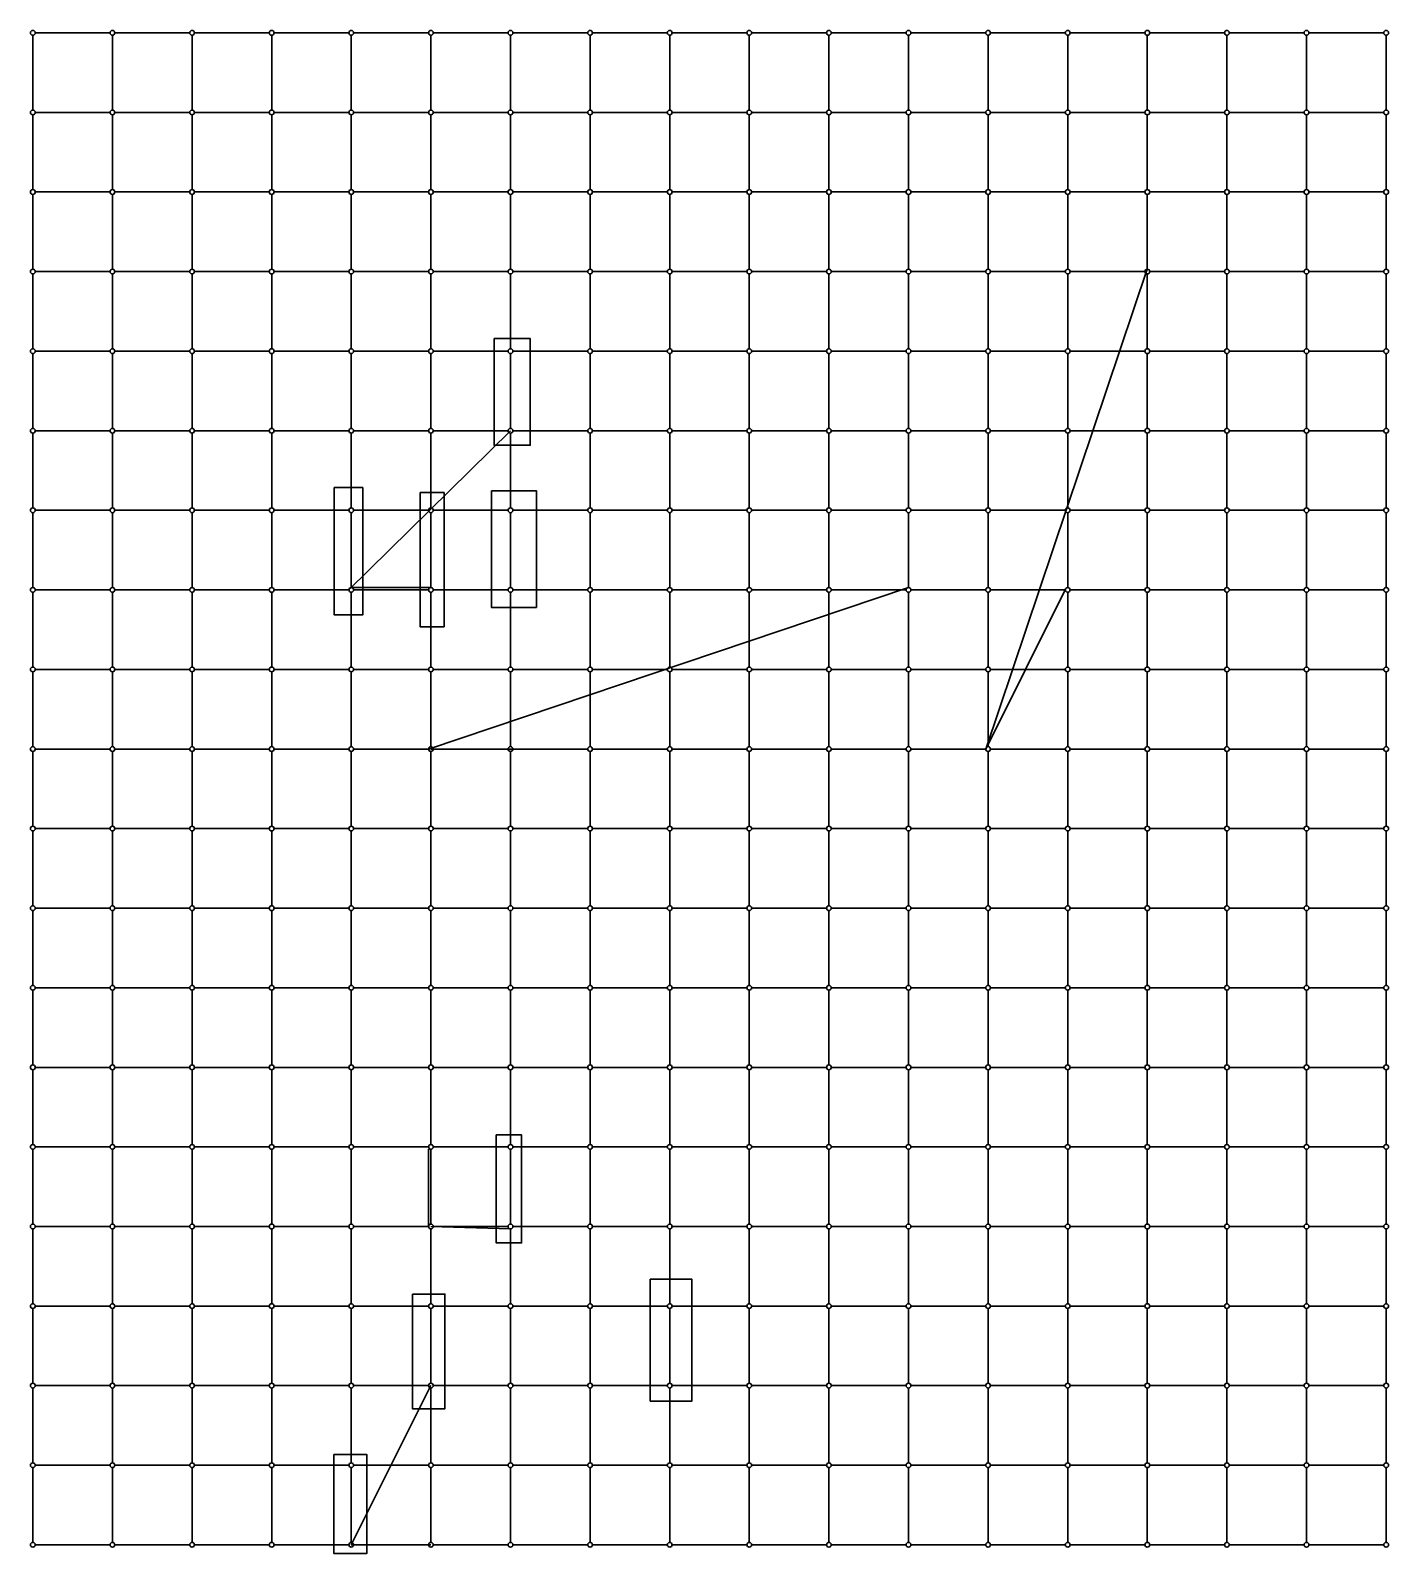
# Model space of a CAD drawing. Header units: millimetres. Extents: x 939 to 21029, y -693 to 9787.
# Drawn here: x 8353 to 9206, y 109 to 1066 of the extents above; entities that cross this region are included whole.
import ezdxf

# ---------------------------------------------------------------- set-up
doc = ezdxf.new("R2010")
doc.units = ezdxf.units.MM
for name, color, linetype, lineweight in [('橘黄色', 30, 'Continuous', 30), ('浅蓝色', 141, 'Continuous', 30), ('灰色', 9, 'Continuous', 30), ('红色', 1, 'Continuous', 30), ('蓝色', 160, 'Continuous', 30), ('黑白', 7, 'Continuous', 30)]:
    doc.layers.add(name, color=color, linetype=linetype, lineweight=lineweight)

msp = doc.modelspace()

# ---------------------------------------------------------------- linework, layer by layer
at = {"layer": '橘黄色'}
for p, q in [((8354.14, 1013.4), (8354.14, 966.4)), ((8404.14, 1013.4), (8404.14, 966.4)), ((8454.14, 1013.4), (8454.14, 966.4)), ((8504.14, 1013.4), (8504.14, 966.4)), ((8554.14, 1013.4), (8554.14, 966.4)), ((8604.14, 1013.4), (8604.14, 966.4)), ((8654.14, 1013.4), (8654.14, 966.4)), ((8704.14, 1013.4), (8704.14, 966.4)), ((8754.14, 1013.4), (8754.14, 966.4)), ((8804.14, 1013.4), (8804.14, 966.4)), ((8854.14, 1013.4), (8854.14, 966.4)), ((8904.14, 1013.4), (8904.14, 966.4)), ((8954.14, 1013.4), (8954.14, 966.4)), ((9004.14, 1013.4), (9004.14, 966.4)), ((9054.14, 1013.4), (9054.14, 966.4)), ((9104.14, 1013.4), (9104.14, 966.4)), ((9154.14, 1013.4), (9154.14, 966.4)), ((9204.14, 1013.4), (9204.14, 966.4)), ((8354.14, 913.4), (8354.14, 866.4)), ((8404.14, 913.4), (8404.14, 866.4)), ((8454.14, 913.4), (8454.14, 866.4)), ((8504.14, 913.4), (8504.14, 866.4)), ((8554.14, 913.4), (8554.14, 866.4)), ((8604.14, 913.4), (8604.14, 866.4)), ((8654.14, 913.4), (8654.14, 866.4)), ((8704.14, 913.4), (8704.14, 866.4)), ((8754.14, 913.4), (8754.14, 866.4)), ((8804.14, 913.4), (8804.14, 866.4)), ((8854.14, 913.4), (8854.14, 866.4)), ((8904.14, 913.4), (8904.14, 866.4)), ((8954.14, 913.4), (8954.14, 866.4)), ((9004.14, 913.4), (9004.14, 866.4)), ((9054.14, 913.4), (9054.14, 866.4)), ((9104.14, 913.4), (9104.14, 866.4)), ((9154.14, 913.4), (9154.14, 866.4)), ((9204.14, 913.4), (9204.14, 866.4)), ((8354.14, 813.4), (8354.14, 766.4)), ((8404.14, 813.4), (8404.14, 766.4)), ((8454.14, 813.4), (8454.14, 766.4)), ((8504.14, 813.4), (8504.14, 766.4)), ((8554.14, 813.4), (8554.14, 766.4)), ((8604.14, 813.4), (8604.14, 766.4)), ((8654.14, 813.4), (8654.14, 766.4)), ((8704.14, 813.4), (8704.14, 766.4)), ((8754.14, 813.4), (8754.14, 766.4)), ((8804.14, 813.4), (8804.14, 766.4)), ((8854.14, 813.4), (8854.14, 766.4)), ((8904.14, 813.4), (8904.14, 766.4)), ((8954.14, 813.4), (8954.14, 766.4)), ((9004.14, 813.4), (9004.14, 766.4)), ((9054.14, 813.4), (9054.14, 766.4)), ((9104.14, 813.4), (9104.14, 766.4)), ((9154.14, 813.4), (9154.14, 766.4)), ((9204.14, 813.4), (9204.14, 766.4)), ((8354.14, 713.4), (8354.14, 666.4)), ((8404.14, 713.4), (8404.14, 666.4)), ((8454.14, 713.4), (8454.14, 666.4)), ((8504.14, 713.4), (8504.14, 666.4)), ((8554.14, 713.4), (8554.14, 666.4)), ((8604.14, 713.4), (8604.14, 666.4)), ((8654.14, 713.4), (8654.14, 666.4)), ((8704.14, 713.4), (8704.14, 666.4)), ((8754.14, 713.4), (8754.14, 666.4)), ((8804.14, 713.4), (8804.14, 666.4)), ((8854.14, 713.4), (8854.14, 666.4)), ((8904.14, 713.4), (8904.14, 666.4)), ((8954.14, 713.4), (8954.14, 666.4)), ((9004.14, 713.4), (9004.14, 666.4)), ((9054.14, 713.4), (9054.14, 666.4)), ((9104.14, 713.4), (9104.14, 666.4)), ((9154.14, 713.4), (9154.14, 666.4)), ((9204.14, 713.4), (9204.14, 666.4)), ((8354.14, 613.4), (8354.14, 566.4)), ((8404.14, 613.4), (8404.14, 566.4)), ((8454.14, 613.4), (8454.14, 566.4)), ((8504.14, 613.4), (8504.14, 566.4)), ((8554.14, 613.4), (8554.14, 566.4)), ((8604.14, 613.4), (8604.14, 566.4)), ((8654.14, 613.4), (8654.14, 566.4)), ((8704.14, 613.4), (8704.14, 566.4)), ((8754.14, 613.4), (8754.14, 566.4)), ((8804.14, 613.4), (8804.14, 566.4)), ((8854.14, 613.4), (8854.14, 566.4)), ((8904.14, 613.4), (8904.14, 566.4)), ((8954.14, 613.4), (8954.14, 566.4)), ((9004.14, 613.4), (9004.14, 566.4)), ((9054.14, 613.4), (9054.14, 566.4)), ((9104.14, 613.4), (9104.14, 566.4)), ((9154.14, 613.4), (9154.14, 566.4)), ((9204.14, 613.4), (9204.14, 566.4)), ((8354.14, 513.4), (8354.14, 466.4)), ((8404.14, 513.4), (8404.14, 466.4)), ((8454.14, 513.4), (8454.14, 466.4)), ((8504.14, 513.4), (8504.14, 466.4)), ((8554.14, 513.4), (8554.14, 466.4)), ((8604.14, 513.4), (8604.14, 466.4)), ((8654.14, 513.4), (8654.14, 466.4)), ((8704.14, 513.4), (8704.14, 466.4)), ((8754.14, 513.4), (8754.14, 466.4)), ((8804.14, 513.4), (8804.14, 466.4)), ((8854.14, 513.4), (8854.14, 466.4)), ((8904.14, 513.4), (8904.14, 466.4)), ((8954.14, 513.4), (8954.14, 466.4)), ((9004.14, 513.4), (9004.14, 466.4)), ((9054.14, 513.4), (9054.14, 466.4)), ((9104.14, 513.4), (9104.14, 466.4)), ((9154.14, 513.4), (9154.14, 466.4)), ((9204.14, 513.4), (9204.14, 466.4)), ((8354.14, 413.4), (8354.14, 366.4)), ((8404.14, 413.4), (8404.14, 366.4)), ((8454.14, 413.4), (8454.14, 366.4)), ((8504.14, 413.4), (8504.14, 366.4)), ((8554.14, 413.4), (8554.14, 366.4)), ((8604.14, 413.4), (8604.14, 366.4)), ((8654.14, 413.4), (8654.14, 366.4)), ((8704.14, 413.4), (8704.14, 366.4)), ((8754.14, 413.4), (8754.14, 366.4)), ((8804.14, 413.4), (8804.14, 366.4)), ((8854.14, 413.4), (8854.14, 366.4)), ((8904.14, 413.4), (8904.14, 366.4)), ((8954.14, 413.4), (8954.14, 366.4)), ((9004.14, 413.4), (9004.14, 366.4)), ((9054.14, 413.4), (9054.14, 366.4)), ((9104.14, 413.4), (9104.14, 366.4)), ((9154.14, 413.4), (9154.14, 366.4)), ((9204.14, 413.4), (9204.14, 366.4)), ((8354.14, 313.4), (8354.14, 266.4)), ((8404.14, 313.4), (8404.14, 266.4)), ((8454.14, 313.4), (8454.14, 266.4)), ((8504.14, 313.4), (8504.14, 266.4)), ((8554.14, 313.4), (8554.14, 266.4)), ((8604.14, 313.4), (8604.14, 266.4)), ((8654.14, 313.4), (8654.14, 266.4)), ((8704.14, 313.4), (8704.14, 266.4)), ((8754.14, 313.4), (8754.14, 266.4)), ((8804.14, 313.4), (8804.14, 266.4)), ((8854.14, 313.4), (8854.14, 266.4)), ((8904.14, 313.4), (8904.14, 266.4)), ((8954.14, 313.4), (8954.14, 266.4)), ((9004.14, 313.4), (9004.14, 266.4)), ((9054.14, 313.4), (9054.14, 266.4)), ((9104.14, 313.4), (9104.14, 266.4)), ((9154.14, 313.4), (9154.14, 266.4)), ((9204.14, 313.4), (9204.14, 266.4)), ((8354.14, 213.4), (8354.14, 166.4)), ((8404.14, 213.4), (8404.14, 166.4)), ((8454.14, 213.4), (8454.14, 166.4)), ((8504.14, 213.4), (8504.14, 166.4)), ((8554.14, 213.4), (8554.14, 166.4)), ((8604.14, 213.4), (8604.14, 166.4)), ((8654.14, 213.4), (8654.14, 166.4)), ((8704.14, 213.4), (8704.14, 166.4)), ((8754.14, 213.4), (8754.14, 166.4)), ((8804.14, 213.4), (8804.14, 166.4)), ((8854.14, 213.4), (8854.14, 166.4)), ((8904.14, 213.4), (8904.14, 166.4)), ((8954.14, 213.4), (8954.14, 166.4)), ((9004.14, 213.4), (9004.14, 166.4)), ((9054.14, 213.4), (9054.14, 166.4)), ((9104.14, 213.4), (9104.14, 166.4)), ((9154.14, 213.4), (9154.14, 166.4)), ((9204.14, 213.4), (9204.14, 166.4))]:
    msp.add_line(p, q, dxfattribs=at)
at = {"layer": '浅蓝色'}
for p, q in [((8354.14, 1016.4), (8354.14, 1063.4)), ((8404.14, 1016.4), (8404.14, 1063.4)), ((8454.14, 1016.4), (8454.14, 1063.4)), ((8504.14, 1016.4), (8504.14, 1063.4)), ((8554.14, 1016.4), (8554.14, 1063.4)), ((8604.14, 1016.4), (8604.14, 1063.4)), ((8654.14, 1016.4), (8654.14, 1063.4)), ((8704.14, 1016.4), (8704.14, 1063.4)), ((8754.14, 1016.4), (8754.14, 1063.4)), ((8804.14, 1016.4), (8804.14, 1063.4)), ((8854.14, 1016.4), (8854.14, 1063.4)), ((8904.14, 1016.4), (8904.14, 1063.4)), ((8954.14, 1016.4), (8954.14, 1063.4)), ((9004.14, 1016.4), (9004.14, 1063.4)), ((9054.14, 1016.4), (9054.14, 1063.4)), ((9104.14, 1016.4), (9104.14, 1063.4)), ((9154.14, 1016.4), (9154.14, 1063.4)), ((9204.14, 1016.4), (9204.14, 1063.4)), ((8354.14, 916.4), (8354.14, 963.4)), ((8404.14, 916.4), (8404.14, 963.4)), ((8454.14, 916.4), (8454.14, 963.4)), ((8504.14, 916.4), (8504.14, 963.4)), ((8554.14, 916.4), (8554.14, 963.4)), ((8604.14, 916.4), (8604.14, 963.4)), ((8654.14, 916.4), (8654.14, 963.4)), ((8704.14, 916.4), (8704.14, 963.4)), ((8754.14, 916.4), (8754.14, 963.4)), ((8804.14, 916.4), (8804.14, 963.4)), ((8854.14, 916.4), (8854.14, 963.4)), ((8904.14, 916.4), (8904.14, 963.4)), ((8954.14, 916.4), (8954.14, 963.4)), ((9004.14, 916.4), (9004.14, 963.4)), ((9054.14, 916.4), (9054.14, 963.4)), ((9104.14, 916.4), (9104.14, 963.4)), ((9154.14, 916.4), (9154.14, 963.4)), ((9204.14, 916.4), (9204.14, 963.4)), ((8354.14, 816.4), (8354.14, 863.4)), ((8404.14, 816.4), (8404.14, 863.4)), ((8454.14, 816.4), (8454.14, 863.4)), ((8504.14, 816.4), (8504.14, 863.4)), ((8554.14, 816.4), (8554.14, 863.4)), ((8604.14, 816.4), (8604.14, 863.4)), ((8654.14, 816.4), (8654.14, 863.4)), ((8704.14, 816.4), (8704.14, 863.4)), ((8754.14, 816.4), (8754.14, 863.4)), ((8804.14, 816.4), (8804.14, 863.4)), ((8854.14, 816.4), (8854.14, 863.4)), ((8904.14, 816.4), (8904.14, 863.4)), ((8954.14, 816.4), (8954.14, 863.4)), ((9004.14, 816.4), (9004.14, 863.4)), ((9054.14, 816.4), (9054.14, 863.4)), ((9104.14, 816.4), (9104.14, 863.4)), ((9154.14, 816.4), (9154.14, 863.4)), ((9204.14, 816.4), (9204.14, 863.4)), ((8354.14, 716.4), (8354.14, 763.4)), ((8404.14, 716.4), (8404.14, 763.4)), ((8454.14, 716.4), (8454.14, 763.4)), ((8504.14, 716.4), (8504.14, 763.4)), ((8554.14, 716.4), (8554.14, 763.4)), ((8604.14, 716.4), (8604.14, 763.4)), ((8654.14, 716.4), (8654.14, 763.4)), ((8704.14, 716.4), (8704.14, 763.4)), ((8754.14, 716.4), (8754.14, 763.4)), ((8804.14, 716.4), (8804.14, 763.4)), ((8854.14, 716.4), (8854.14, 763.4)), ((8904.14, 716.4), (8904.14, 763.4)), ((8954.14, 716.4), (8954.14, 763.4)), ((9004.14, 716.4), (9004.14, 763.4)), ((9054.14, 716.4), (9054.14, 763.4)), ((9104.14, 716.4), (9104.14, 763.4)), ((9154.14, 716.4), (9154.14, 763.4)), ((9204.14, 716.4), (9204.14, 763.4)), ((8354.14, 616.4), (8354.14, 663.4)), ((8404.14, 616.4), (8404.14, 663.4)), ((8454.14, 616.4), (8454.14, 663.4)), ((8504.14, 616.4), (8504.14, 663.4)), ((8554.14, 616.4), (8554.14, 663.4)), ((8604.14, 616.4), (8604.14, 663.4)), ((8654.14, 616.4), (8654.14, 663.4)), ((8704.14, 616.4), (8704.14, 663.4)), ((8754.14, 616.4), (8754.14, 663.4)), ((8804.14, 616.4), (8804.14, 663.4)), ((8854.14, 616.4), (8854.14, 663.4)), ((8904.14, 616.4), (8904.14, 663.4)), ((8954.14, 616.4), (8954.14, 663.4)), ((9004.14, 616.4), (9004.14, 663.4)), ((9054.14, 616.4), (9054.14, 663.4)), ((9104.14, 616.4), (9104.14, 663.4)), ((9154.14, 616.4), (9154.14, 663.4)), ((9204.14, 616.4), (9204.14, 663.4)), ((8354.14, 516.4), (8354.14, 563.4)), ((8404.14, 516.4), (8404.14, 563.4)), ((8454.14, 516.4), (8454.14, 563.4)), ((8504.14, 516.4), (8504.14, 563.4)), ((8554.14, 516.4), (8554.14, 563.4)), ((8604.14, 516.4), (8604.14, 563.4)), ((8654.14, 516.4), (8654.14, 563.4)), ((8704.14, 516.4), (8704.14, 563.4)), ((8754.14, 516.4), (8754.14, 563.4)), ((8804.14, 516.4), (8804.14, 563.4)), ((8854.14, 516.4), (8854.14, 563.4)), ((8904.14, 516.4), (8904.14, 563.4)), ((8954.14, 516.4), (8954.14, 563.4)), ((9004.14, 516.4), (9004.14, 563.4)), ((9054.14, 516.4), (9054.14, 563.4)), ((9104.14, 516.4), (9104.14, 563.4)), ((9154.14, 516.4), (9154.14, 563.4)), ((9204.14, 516.4), (9204.14, 563.4)), ((8354.14, 416.4), (8354.14, 463.4)), ((8404.14, 416.4), (8404.14, 463.4)), ((8454.14, 416.4), (8454.14, 463.4)), ((8504.14, 416.4), (8504.14, 463.4)), ((8554.14, 416.4), (8554.14, 463.4)), ((8604.14, 416.4), (8604.14, 463.4)), ((8654.14, 416.4), (8654.14, 463.4)), ((8704.14, 416.4), (8704.14, 463.4)), ((8754.14, 416.4), (8754.14, 463.4)), ((8804.14, 416.4), (8804.14, 463.4)), ((8854.14, 416.4), (8854.14, 463.4)), ((8904.14, 416.4), (8904.14, 463.4)), ((8954.14, 416.4), (8954.14, 463.4)), ((9004.14, 416.4), (9004.14, 463.4)), ((9054.14, 416.4), (9054.14, 463.4)), ((9104.14, 416.4), (9104.14, 463.4)), ((9154.14, 416.4), (9154.14, 463.4)), ((9204.14, 416.4), (9204.14, 463.4)), ((8354.14, 316.4), (8354.14, 363.4)), ((8404.14, 316.4), (8404.14, 363.4)), ((8454.14, 316.4), (8454.14, 363.4)), ((8504.14, 316.4), (8504.14, 363.4)), ((8554.14, 316.4), (8554.14, 363.4)), ((8604.14, 316.4), (8604.14, 363.4)), ((8654.14, 316.4), (8654.14, 363.4)), ((8704.14, 316.4), (8704.14, 363.4)), ((8754.14, 316.4), (8754.14, 363.4)), ((8804.14, 316.4), (8804.14, 363.4)), ((8854.14, 316.4), (8854.14, 363.4)), ((8904.14, 316.4), (8904.14, 363.4)), ((8954.14, 316.4), (8954.14, 363.4)), ((9004.14, 316.4), (9004.14, 363.4)), ((9054.14, 316.4), (9054.14, 363.4)), ((9104.14, 316.4), (9104.14, 363.4)), ((9154.14, 316.4), (9154.14, 363.4)), ((9204.14, 316.4), (9204.14, 363.4)), ((8354.14, 216.4), (8354.14, 263.4)), ((8404.14, 216.4), (8404.14, 263.4)), ((8454.14, 216.4), (8454.14, 263.4)), ((8504.14, 216.4), (8504.14, 263.4)), ((8554.14, 216.4), (8554.14, 263.4)), ((8604.14, 216.4), (8604.14, 263.4)), ((8654.14, 216.4), (8654.14, 263.4)), ((8704.14, 216.4), (8704.14, 263.4)), ((8754.14, 216.4), (8754.14, 263.4)), ((8804.14, 216.4), (8804.14, 263.4)), ((8854.14, 216.4), (8854.14, 263.4)), ((8904.14, 216.4), (8904.14, 263.4)), ((8954.14, 216.4), (8954.14, 263.4)), ((9004.14, 216.4), (9004.14, 263.4)), ((9054.14, 216.4), (9054.14, 263.4)), ((9104.14, 216.4), (9104.14, 263.4)), ((9154.14, 216.4), (9154.14, 263.4)), ((9204.14, 216.4), (9204.14, 263.4)), ((8354.14, 116.4), (8354.14, 163.4)), ((8404.14, 116.4), (8404.14, 163.4)), ((8454.14, 116.4), (8454.14, 163.4)), ((8504.14, 116.4), (8504.14, 163.4)), ((8554.14, 116.4), (8554.14, 163.4)), ((8604.14, 116.4), (8604.14, 163.4)), ((8654.14, 116.4), (8654.14, 163.4)), ((8704.14, 116.4), (8704.14, 163.4)), ((8754.14, 116.4), (8754.14, 163.4)), ((8804.14, 116.4), (8804.14, 163.4)), ((8854.14, 116.4), (8854.14, 163.4)), ((8904.14, 116.4), (8904.14, 163.4)), ((8954.14, 116.4), (8954.14, 163.4)), ((9004.14, 116.4), (9004.14, 163.4)), ((9054.14, 116.4), (9054.14, 163.4)), ((9104.14, 116.4), (9104.14, 163.4)), ((9154.14, 116.4), (9154.14, 163.4)), ((9204.14, 116.4), (9204.14, 163.4))]:
    msp.add_line(p, q, dxfattribs=at)
at = {"layer": '灰色'}
for p, q in [((8355.64, 1064.9), (8402.64, 1064.9)), ((8405.64, 1064.9), (8452.64, 1064.9)), ((8455.64, 1064.9), (8502.64, 1064.9)), ((8505.64, 1064.9), (8552.64, 1064.9)), ((8555.64, 1064.9), (8602.64, 1064.9)), ((8605.64, 1064.9), (8652.64, 1064.9)), ((8655.64, 1064.9), (8702.64, 1064.9)), ((8705.64, 1064.9), (8752.64, 1064.9)), ((8755.64, 1064.9), (8802.64, 1064.9)), ((8805.64, 1064.9), (8852.64, 1064.9)), ((8855.64, 1064.9), (8902.64, 1064.9)), ((8905.64, 1064.9), (8952.64, 1064.9)), ((8955.64, 1064.9), (9002.64, 1064.9)), ((9005.64, 1064.9), (9052.64, 1064.9)), ((9055.64, 1064.9), (9102.64, 1064.9)), ((9105.64, 1064.9), (9152.64, 1064.9)), ((9155.64, 1064.9), (9202.64, 1064.9)), ((8355.64, 1014.9), (8402.64, 1014.9)), ((8405.64, 1014.9), (8452.64, 1014.9)), ((8455.64, 1014.9), (8502.64, 1014.9)), ((8505.64, 1014.9), (8552.64, 1014.9)), ((8555.64, 1014.9), (8602.64, 1014.9)), ((8605.64, 1014.9), (8652.64, 1014.9)), ((8655.64, 1014.9), (8702.64, 1014.9)), ((8705.64, 1014.9), (8752.64, 1014.9)), ((8755.64, 1014.9), (8802.64, 1014.9)), ((8805.64, 1014.9), (8852.64, 1014.9)), ((8855.64, 1014.9), (8902.64, 1014.9)), ((8905.64, 1014.9), (8952.64, 1014.9)), ((8955.64, 1014.9), (9002.64, 1014.9)), ((9005.64, 1014.9), (9052.64, 1014.9)), ((9055.64, 1014.9), (9102.64, 1014.9)), ((9105.64, 1014.9), (9152.64, 1014.9)), ((9155.64, 1014.9), (9202.64, 1014.9)), ((8355.64, 964.9), (8402.64, 964.9)), ((8405.64, 964.9), (8452.64, 964.9)), ((8455.64, 964.9), (8502.64, 964.9)), ((8505.64, 964.9), (8552.64, 964.9)), ((8555.64, 964.9), (8602.64, 964.9)), ((8605.64, 964.9), (8652.64, 964.9)), ((8655.64, 964.9), (8702.64, 964.9)), ((8705.64, 964.9), (8752.64, 964.9)), ((8755.64, 964.9), (8802.64, 964.9)), ((8805.64, 964.9), (8852.64, 964.9)), ((8855.64, 964.9), (8902.64, 964.9)), ((8905.64, 964.9), (8952.64, 964.9)), ((8955.64, 964.9), (9002.64, 964.9)), ((9005.64, 964.9), (9052.64, 964.9)), ((9055.64, 964.9), (9102.64, 964.9)), ((9105.64, 964.9), (9152.64, 964.9)), ((9155.64, 964.9), (9202.64, 964.9)), ((8355.64, 914.9), (8402.64, 914.9)), ((8405.64, 914.9), (8452.64, 914.9)), ((8455.64, 914.9), (8502.64, 914.9)), ((8505.64, 914.9), (8552.64, 914.9)), ((8555.64, 914.9), (8602.64, 914.9)), ((8605.64, 914.9), (8652.64, 914.9)), ((8655.64, 914.9), (8702.64, 914.9)), ((8705.64, 914.9), (8752.64, 914.9)), ((8755.64, 914.9), (8802.64, 914.9)), ((8805.64, 914.9), (8852.64, 914.9)), ((8855.64, 914.9), (8902.64, 914.9)), ((8905.64, 914.9), (8952.64, 914.9)), ((8955.64, 914.9), (9002.64, 914.9)), ((9005.64, 914.9), (9052.64, 914.9)), ((9055.64, 914.9), (9102.64, 914.9)), ((9105.64, 914.9), (9152.64, 914.9)), ((9155.64, 914.9), (9202.64, 914.9)), ((8355.64, 864.9), (8402.64, 864.9)), ((8405.64, 864.9), (8452.64, 864.9)), ((8455.64, 864.9), (8502.64, 864.9)), ((8505.64, 864.9), (8552.64, 864.9)), ((8555.64, 864.9), (8602.64, 864.9)), ((8605.64, 864.9), (8652.64, 864.9)), ((8655.64, 864.9), (8702.64, 864.9)), ((8705.64, 864.9), (8752.64, 864.9)), ((8755.64, 864.9), (8802.64, 864.9)), ((8805.64, 864.9), (8852.64, 864.9)), ((8855.64, 864.9), (8902.64, 864.9)), ((8905.64, 864.9), (8952.64, 864.9)), ((8955.64, 864.9), (9002.64, 864.9)), ((9005.64, 864.9), (9052.64, 864.9)), ((9055.64, 864.9), (9102.64, 864.9)), ((9105.64, 864.9), (9152.64, 864.9)), ((9155.64, 864.9), (9202.64, 864.9)), ((8355.64, 814.9), (8402.64, 814.9)), ((8405.64, 814.9), (8452.64, 814.9)), ((8455.64, 814.9), (8502.64, 814.9)), ((8505.64, 814.9), (8552.64, 814.9)), ((8555.64, 814.9), (8602.64, 814.9)), ((8605.64, 814.9), (8652.64, 814.9)), ((8655.64, 814.9), (8702.64, 814.9)), ((8705.64, 814.9), (8752.64, 814.9)), ((8755.64, 814.9), (8802.64, 814.9)), ((8805.64, 814.9), (8852.64, 814.9)), ((8855.64, 814.9), (8902.64, 814.9)), ((8905.64, 814.9), (8952.64, 814.9)), ((8955.64, 814.9), (9002.64, 814.9)), ((9005.64, 814.9), (9052.64, 814.9)), ((9055.64, 814.9), (9102.64, 814.9)), ((9105.64, 814.9), (9152.64, 814.9)), ((9155.64, 814.9), (9202.64, 814.9)), ((8355.64, 764.9), (8402.64, 764.9)), ((8405.64, 764.9), (8452.64, 764.9)), ((8455.64, 764.9), (8502.64, 764.9)), ((8505.64, 764.9), (8552.64, 764.9)), ((8555.64, 764.9), (8602.64, 764.9)), ((8605.64, 764.9), (8652.64, 764.9)), ((8655.64, 764.9), (8702.64, 764.9)), ((8705.64, 764.9), (8752.64, 764.9)), ((8755.64, 764.9), (8802.64, 764.9)), ((8805.64, 764.9), (8852.64, 764.9)), ((8855.64, 764.9), (8902.64, 764.9)), ((8905.64, 764.9), (8952.64, 764.9)), ((8955.64, 764.9), (9002.64, 764.9)), ((9005.64, 764.9), (9052.64, 764.9)), ((9055.64, 764.9), (9102.64, 764.9)), ((9105.64, 764.9), (9152.64, 764.9)), ((9155.64, 764.9), (9202.64, 764.9)), ((8355.64, 714.9), (8402.64, 714.9)), ((8405.64, 714.9), (8452.64, 714.9)), ((8455.64, 714.9), (8502.64, 714.9)), ((8505.64, 714.9), (8552.64, 714.9)), ((8555.64, 714.9), (8602.64, 714.9)), ((8605.64, 714.9), (8652.64, 714.9)), ((8655.64, 714.9), (8702.64, 714.9)), ((8705.64, 714.9), (8752.64, 714.9)), ((8755.64, 714.9), (8802.64, 714.9)), ((8805.64, 714.9), (8852.64, 714.9)), ((8855.64, 714.9), (8902.64, 714.9)), ((8905.64, 714.9), (8952.64, 714.9)), ((8955.64, 714.9), (9002.64, 714.9)), ((9005.64, 714.9), (9052.64, 714.9)), ((9055.64, 714.9), (9102.64, 714.9)), ((9105.64, 714.9), (9152.64, 714.9)), ((9155.64, 714.9), (9202.64, 714.9)), ((8355.64, 664.9), (8402.64, 664.9)), ((8405.64, 664.9), (8452.64, 664.9)), ((8455.64, 664.9), (8502.64, 664.9)), ((8505.64, 664.9), (8552.64, 664.9)), ((8555.64, 664.9), (8602.64, 664.9)), ((8605.64, 664.9), (8652.64, 664.9)), ((8655.64, 664.9), (8702.64, 664.9)), ((8705.64, 664.9), (8752.64, 664.9)), ((8755.64, 664.9), (8802.64, 664.9)), ((8805.64, 664.9), (8852.64, 664.9)), ((8855.64, 664.9), (8902.64, 664.9)), ((8905.64, 664.9), (8952.64, 664.9)), ((8955.64, 664.9), (9002.64, 664.9)), ((9005.64, 664.9), (9052.64, 664.9)), ((9055.64, 664.9), (9102.64, 664.9)), ((9105.64, 664.9), (9152.64, 664.9)), ((9155.64, 664.9), (9202.64, 664.9)), ((8355.64, 614.9), (8402.64, 614.9)), ((8405.64, 614.9), (8452.64, 614.9)), ((8455.64, 614.9), (8502.64, 614.9)), ((8505.64, 614.9), (8552.64, 614.9)), ((8555.64, 614.9), (8602.64, 614.9)), ((8605.64, 614.9), (8652.64, 614.9)), ((8655.64, 614.9), (8702.64, 614.9)), ((8705.64, 614.9), (8752.64, 614.9)), ((8755.64, 614.9), (8802.64, 614.9)), ((8805.64, 614.9), (8852.64, 614.9)), ((8855.64, 614.9), (8902.64, 614.9)), ((8905.64, 614.9), (8952.64, 614.9)), ((8955.64, 614.9), (9002.64, 614.9)), ((9005.64, 614.9), (9052.64, 614.9)), ((9055.64, 614.9), (9102.64, 614.9)), ((9105.64, 614.9), (9152.64, 614.9)), ((9155.64, 614.9), (9202.64, 614.9)), ((8355.64, 564.9), (8402.64, 564.9)), ((8405.64, 564.9), (8452.64, 564.9)), ((8455.64, 564.9), (8502.64, 564.9)), ((8505.64, 564.9), (8552.64, 564.9)), ((8555.64, 564.9), (8602.64, 564.9)), ((8605.64, 564.9), (8652.64, 564.9)), ((8655.64, 564.9), (8702.64, 564.9)), ((8705.64, 564.9), (8752.64, 564.9)), ((8755.64, 564.9), (8802.64, 564.9)), ((8805.64, 564.9), (8852.64, 564.9)), ((8855.64, 564.9), (8902.64, 564.9)), ((8905.64, 564.9), (8952.64, 564.9)), ((8955.64, 564.9), (9002.64, 564.9)), ((9005.64, 564.9), (9052.64, 564.9)), ((9055.64, 564.9), (9102.64, 564.9)), ((9105.64, 564.9), (9152.64, 564.9)), ((9155.64, 564.9), (9202.64, 564.9)), ((8355.64, 514.9), (8402.64, 514.9)), ((8405.64, 514.9), (8452.64, 514.9)), ((8455.64, 514.9), (8502.64, 514.9)), ((8505.64, 514.9), (8552.64, 514.9)), ((8555.64, 514.9), (8602.64, 514.9)), ((8605.64, 514.9), (8652.64, 514.9)), ((8655.64, 514.9), (8702.64, 514.9)), ((8705.64, 514.9), (8752.64, 514.9)), ((8755.64, 514.9), (8802.64, 514.9)), ((8805.64, 514.9), (8852.64, 514.9)), ((8855.64, 514.9), (8902.64, 514.9)), ((8905.64, 514.9), (8952.64, 514.9)), ((8955.64, 514.9), (9002.64, 514.9)), ((9005.64, 514.9), (9052.64, 514.9)), ((9055.64, 514.9), (9102.64, 514.9)), ((9105.64, 514.9), (9152.64, 514.9)), ((9155.64, 514.9), (9202.64, 514.9)), ((8355.64, 464.9), (8402.64, 464.9)), ((8405.64, 464.9), (8452.64, 464.9)), ((8455.64, 464.9), (8502.64, 464.9)), ((8505.64, 464.9), (8552.64, 464.9)), ((8555.64, 464.9), (8602.64, 464.9)), ((8605.64, 464.9), (8652.64, 464.9)), ((8655.64, 464.9), (8702.64, 464.9)), ((8705.64, 464.9), (8752.64, 464.9)), ((8755.64, 464.9), (8802.64, 464.9)), ((8805.64, 464.9), (8852.64, 464.9)), ((8855.64, 464.9), (8902.64, 464.9)), ((8905.64, 464.9), (8952.64, 464.9)), ((8955.64, 464.9), (9002.64, 464.9)), ((9005.64, 464.9), (9052.64, 464.9)), ((9055.64, 464.9), (9102.64, 464.9)), ((9105.64, 464.9), (9152.64, 464.9)), ((9155.64, 464.9), (9202.64, 464.9)), ((8355.64, 414.9), (8402.64, 414.9)), ((8405.64, 414.9), (8452.64, 414.9)), ((8455.64, 414.9), (8502.64, 414.9)), ((8505.64, 414.9), (8552.64, 414.9)), ((8555.64, 414.9), (8602.64, 414.9)), ((8605.64, 414.9), (8652.64, 414.9)), ((8655.64, 414.9), (8702.64, 414.9)), ((8705.64, 414.9), (8752.64, 414.9)), ((8755.64, 414.9), (8802.64, 414.9)), ((8805.64, 414.9), (8852.64, 414.9)), ((8855.64, 414.9), (8902.64, 414.9)), ((8905.64, 414.9), (8952.64, 414.9)), ((8955.64, 414.9), (9002.64, 414.9)), ((9005.64, 414.9), (9052.64, 414.9)), ((9055.64, 414.9), (9102.64, 414.9)), ((9105.64, 414.9), (9152.64, 414.9)), ((9155.64, 414.9), (9202.64, 414.9)), ((8355.64, 364.9), (8402.64, 364.9)), ((8405.64, 364.9), (8452.64, 364.9)), ((8455.64, 364.9), (8502.64, 364.9)), ((8505.64, 364.9), (8552.64, 364.9)), ((8555.64, 364.9), (8602.64, 364.9)), ((8605.64, 364.9), (8652.64, 364.9)), ((8655.64, 364.9), (8702.64, 364.9)), ((8705.64, 364.9), (8752.64, 364.9)), ((8755.64, 364.9), (8802.64, 364.9)), ((8805.64, 364.9), (8852.64, 364.9)), ((8855.64, 364.9), (8902.64, 364.9)), ((8905.64, 364.9), (8952.64, 364.9)), ((8955.64, 364.9), (9002.64, 364.9)), ((9005.64, 364.9), (9052.64, 364.9)), ((9055.64, 364.9), (9102.64, 364.9)), ((9105.64, 364.9), (9152.64, 364.9)), ((9155.64, 364.9), (9202.64, 364.9)), ((8355.64, 314.9), (8402.64, 314.9)), ((8405.64, 314.9), (8452.64, 314.9)), ((8455.64, 314.9), (8502.64, 314.9)), ((8505.64, 314.9), (8552.64, 314.9)), ((8555.64, 314.9), (8602.64, 314.9)), ((8605.64, 314.9), (8652.64, 314.9)), ((8655.64, 314.9), (8702.64, 314.9)), ((8705.64, 314.9), (8752.64, 314.9)), ((8755.64, 314.9), (8802.64, 314.9)), ((8805.64, 314.9), (8852.64, 314.9)), ((8855.64, 314.9), (8902.64, 314.9)), ((8905.64, 314.9), (8952.64, 314.9)), ((8955.64, 314.9), (9002.64, 314.9)), ((9005.64, 314.9), (9052.64, 314.9)), ((9055.64, 314.9), (9102.64, 314.9)), ((9105.64, 314.9), (9152.64, 314.9)), ((9155.64, 314.9), (9202.64, 314.9)), ((8355.64, 264.9), (8402.64, 264.9)), ((8405.64, 264.9), (8452.64, 264.9)), ((8455.64, 264.9), (8502.64, 264.9)), ((8505.64, 264.9), (8552.64, 264.9)), ((8555.64, 264.9), (8602.64, 264.9)), ((8605.64, 264.9), (8652.64, 264.9)), ((8655.64, 264.9), (8702.64, 264.9)), ((8705.64, 264.9), (8752.64, 264.9)), ((8755.64, 264.9), (8802.64, 264.9)), ((8805.64, 264.9), (8852.64, 264.9)), ((8855.64, 264.9), (8902.64, 264.9)), ((8905.64, 264.9), (8952.64, 264.9)), ((8955.64, 264.9), (9002.64, 264.9)), ((9005.64, 264.9), (9052.64, 264.9)), ((9055.64, 264.9), (9102.64, 264.9)), ((9105.64, 264.9), (9152.64, 264.9)), ((9155.64, 264.9), (9202.64, 264.9)), ((8355.64, 214.9), (8402.64, 214.9)), ((8405.64, 214.9), (8452.64, 214.9)), ((8455.64, 214.9), (8502.64, 214.9)), ((8505.64, 214.9), (8552.64, 214.9)), ((8555.64, 214.9), (8602.64, 214.9)), ((8605.64, 214.9), (8652.64, 214.9)), ((8655.64, 214.9), (8702.64, 214.9)), ((8705.64, 214.9), (8752.64, 214.9)), ((8755.64, 214.9), (8802.64, 214.9)), ((8805.64, 214.9), (8852.64, 214.9)), ((8855.64, 214.9), (8902.64, 214.9)), ((8905.64, 214.9), (8952.64, 214.9)), ((8955.64, 214.9), (9002.64, 214.9)), ((9005.64, 214.9), (9052.64, 214.9)), ((9055.64, 214.9), (9102.64, 214.9)), ((9105.64, 214.9), (9152.64, 214.9)), ((9155.64, 214.9), (9202.64, 214.9)), ((8355.64, 164.9), (8402.64, 164.9)), ((8405.64, 164.9), (8452.64, 164.9)), ((8455.64, 164.9), (8502.64, 164.9)), ((8505.64, 164.9), (8552.64, 164.9)), ((8555.64, 164.9), (8602.64, 164.9)), ((8605.64, 164.9), (8652.64, 164.9)), ((8655.64, 164.9), (8702.64, 164.9)), ((8705.64, 164.9), (8752.64, 164.9)), ((8755.64, 164.9), (8802.64, 164.9)), ((8805.64, 164.9), (8852.64, 164.9)), ((8855.64, 164.9), (8902.64, 164.9)), ((8905.64, 164.9), (8952.64, 164.9)), ((8955.64, 164.9), (9002.64, 164.9)), ((9005.64, 164.9), (9052.64, 164.9)), ((9055.64, 164.9), (9102.64, 164.9)), ((9105.64, 164.9), (9152.64, 164.9)), ((9155.64, 164.9), (9202.64, 164.9)), ((8355.64, 114.9), (8402.64, 114.9)), ((8405.64, 114.9), (8452.64, 114.9)), ((8455.64, 114.9), (8502.64, 114.9)), ((8505.64, 114.9), (8552.64, 114.9)), ((8555.64, 114.9), (8602.64, 114.9)), ((8605.64, 114.9), (8652.64, 114.9)), ((8655.64, 114.9), (8702.64, 114.9)), ((8705.64, 114.9), (8752.64, 114.9)), ((8755.64, 114.9), (8802.64, 114.9)), ((8805.64, 114.9), (8852.64, 114.9)), ((8855.64, 114.9), (8902.64, 114.9)), ((8905.64, 114.9), (8952.64, 114.9)), ((8955.64, 114.9), (9002.64, 114.9)), ((9005.64, 114.9), (9052.64, 114.9)), ((9055.64, 114.9), (9102.64, 114.9)), ((9105.64, 114.9), (9152.64, 114.9)), ((9155.64, 114.9), (9202.64, 114.9))]:
    msp.add_line(p, q, dxfattribs=at)
at = {"layer": '红色'}
for p, q in [((8952.64, 614.9), (9054.14, 916.4)), ((8552.64, 714.9), (8654.14, 814.9)), ((8554.14, 716.4), (8604.14, 716.4)), ((8602.64, 614.9), (8904.14, 716.4)), ((8952.64, 614.9), (9002.64, 714.9)), ((8604.14, 614.9), (8655.64, 614.9)), ((8602.64, 314.9), (8602.64, 363.4)), ((8604.14, 314.9), (8654.14, 313.4)), ((8554.14, 114.9), (8604.14, 214.9)), ((8554.14, 114.9), (8604.14, 114.9))]:
    msp.add_line(p, q, dxfattribs=at)
for points in [[(8643.8, 872.75), (8666.56, 872.75), (8666.56, 805.73), (8643.8, 805.73)], [(8543.42, 779.13), (8561.39, 779.13), (8561.39, 699.18), (8543.42, 699.18)], [(8597.32, 776.02), (8612.41, 776.02), (8612.41, 691.76), (8597.32, 691.76)], [(8642.18, 777.14), (8670.47, 777.14), (8670.47, 703.85), (8642.18, 703.85)], [(8645.21, 372.41), (8661.14, 372.41), (8661.14, 304.58), (8645.21, 304.58)], [(8741.9, 281.8), (8768.07, 281.8), (8768.07, 205.25), (8741.9, 205.25)], [(8592.58, 272.38), (8612.96, 272.38), (8612.96, 200.37), (8592.58, 200.37)], [(8543.27, 171.71), (8563.89, 171.71), (8563.89, 109.41), (8543.27, 109.41)]]:
    msp.add_lwpolyline(points, close=True, dxfattribs=at)
at = {"layer": '蓝色'}
for centre in [(8354.14, 1064.9), (8404.14, 1064.9), (8454.14, 1064.9), (8504.14, 1064.9), (8554.14, 1064.9), (8604.14, 1064.9), (8654.14, 1064.9), (8704.14, 1064.9), (8754.14, 1064.9), (8804.14, 1064.9), (8854.14, 1064.9), (8904.14, 1064.9), (8954.14, 1064.9), (9004.14, 1064.9), (9054.14, 1064.9), (9104.14, 1064.9), (9154.14, 1064.9), (9204.14, 1064.9), (8354.14, 964.9), (8404.14, 964.9), (8454.14, 964.9), (8504.14, 964.9), (8554.14, 964.9), (8604.14, 964.9), (8654.14, 964.9), (8704.14, 964.9), (8754.14, 964.9), (8804.14, 964.9), (8854.14, 964.9), (8904.14, 964.9), (8954.14, 964.9), (9004.14, 964.9), (9054.14, 964.9), (9104.14, 964.9), (9154.14, 964.9), (9204.14, 964.9), (8354.14, 864.9), (8404.14, 864.9), (8454.14, 864.9), (8504.14, 864.9), (8554.14, 864.9), (8604.14, 864.9), (8654.14, 864.9), (8704.14, 864.9), (8754.14, 864.9), (8804.14, 864.9), (8854.14, 864.9), (8904.14, 864.9), (8954.14, 864.9), (9004.14, 864.9), (9054.14, 864.9), (9104.14, 864.9), (9154.14, 864.9), (9204.14, 864.9), (8354.14, 764.9), (8404.14, 764.9), (8454.14, 764.9), (8504.14, 764.9), (8554.14, 764.9), (8604.14, 764.9), (8654.14, 764.9), (8704.14, 764.9), (8754.14, 764.9), (8804.14, 764.9), (8854.14, 764.9), (8904.14, 764.9), (8954.14, 764.9), (9004.14, 764.9), (9054.14, 764.9), (9104.14, 764.9), (9154.14, 764.9), (9204.14, 764.9), (8354.14, 664.9), (8404.14, 664.9), (8454.14, 664.9), (8504.14, 664.9), (8554.14, 664.9), (8604.14, 664.9), (8654.14, 664.9), (8704.14, 664.9), (8754.14, 664.9), (8804.14, 664.9), (8854.14, 664.9), (8904.14, 664.9), (8954.14, 664.9), (9004.14, 664.9), (9054.14, 664.9), (9104.14, 664.9), (9154.14, 664.9), (9204.14, 664.9), (8354.14, 564.9), (8404.14, 564.9), (8454.14, 564.9), (8504.14, 564.9), (8554.14, 564.9), (8604.14, 564.9), (8654.14, 564.9), (8704.14, 564.9), (8754.14, 564.9), (8804.14, 564.9), (8854.14, 564.9), (8904.14, 564.9), (8954.14, 564.9), (9004.14, 564.9), (9054.14, 564.9), (9104.14, 564.9), (9154.14, 564.9), (9204.14, 564.9), (8354.14, 464.9), (8404.14, 464.9), (8454.14, 464.9), (8504.14, 464.9), (8554.14, 464.9), (8604.14, 464.9), (8654.14, 464.9), (8704.14, 464.9), (8754.14, 464.9), (8804.14, 464.9), (8854.14, 464.9), (8904.14, 464.9), (8954.14, 464.9), (9004.14, 464.9), (9054.14, 464.9), (9104.14, 464.9), (9154.14, 464.9), (9204.14, 464.9), (8354.14, 364.9), (8404.14, 364.9), (8454.14, 364.9), (8504.14, 364.9), (8554.14, 364.9), (8604.14, 364.9), (8654.14, 364.9), (8704.14, 364.9), (8754.14, 364.9), (8804.14, 364.9), (8854.14, 364.9), (8904.14, 364.9), (8954.14, 364.9), (9004.14, 364.9), (9054.14, 364.9), (9104.14, 364.9), (9154.14, 364.9), (9204.14, 364.9), (8354.14, 264.9), (8404.14, 264.9), (8454.14, 264.9), (8504.14, 264.9), (8554.14, 264.9), (8604.14, 264.9), (8654.14, 264.9), (8704.14, 264.9), (8754.14, 264.9), (8804.14, 264.9), (8854.14, 264.9), (8904.14, 264.9), (8954.14, 264.9), (9004.14, 264.9), (9054.14, 264.9), (9104.14, 264.9), (9154.14, 264.9), (9204.14, 264.9), (8354.14, 164.9), (8404.14, 164.9), (8454.14, 164.9), (8504.14, 164.9), (8554.14, 164.9), (8604.14, 164.9), (8654.14, 164.9), (8704.14, 164.9), (8754.14, 164.9), (8804.14, 164.9), (8854.14, 164.9), (8904.14, 164.9), (8954.14, 164.9), (9004.14, 164.9), (9054.14, 164.9), (9104.14, 164.9), (9154.14, 164.9), (9204.14, 164.9)]:
    msp.add_circle(centre, 1.5, dxfattribs=at)
at = {"layer": '黑白'}
for centre in [(8354.14, 1014.9), (8404.14, 1014.9), (8454.14, 1014.9), (8504.14, 1014.9), (8554.14, 1014.9), (8604.14, 1014.9), (8654.14, 1014.9), (8704.14, 1014.9), (8754.14, 1014.9), (8804.14, 1014.9), (8854.14, 1014.9), (8904.14, 1014.9), (8954.14, 1014.9), (9004.14, 1014.9), (9054.14, 1014.9), (9104.14, 1014.9), (9154.14, 1014.9), (9204.14, 1014.9), (8354.14, 914.9), (8404.14, 914.9), (8454.14, 914.9), (8504.14, 914.9), (8554.14, 914.9), (8604.14, 914.9), (8654.14, 914.9), (8704.14, 914.9), (8754.14, 914.9), (8804.14, 914.9), (8854.14, 914.9), (8904.14, 914.9), (8954.14, 914.9), (9004.14, 914.9), (9054.14, 914.9), (9104.14, 914.9), (9154.14, 914.9), (9204.14, 914.9), (8354.14, 814.9), (8404.14, 814.9), (8454.14, 814.9), (8504.14, 814.9), (8554.14, 814.9), (8604.14, 814.9), (8654.14, 814.9), (8704.14, 814.9), (8754.14, 814.9), (8804.14, 814.9), (8854.14, 814.9), (8904.14, 814.9), (8954.14, 814.9), (9004.14, 814.9), (9054.14, 814.9), (9104.14, 814.9), (9154.14, 814.9), (9204.14, 814.9), (8354.14, 714.9), (8404.14, 714.9), (8454.14, 714.9), (8504.14, 714.9), (8554.14, 714.9), (8604.14, 714.9), (8654.14, 714.9), (8704.14, 714.9), (8754.14, 714.9), (8804.14, 714.9), (8854.14, 714.9), (8904.14, 714.9), (8954.14, 714.9), (9004.14, 714.9), (9054.14, 714.9), (9104.14, 714.9), (9154.14, 714.9), (9204.14, 714.9), (8354.14, 614.9), (8404.14, 614.9), (8454.14, 614.9), (8504.14, 614.9), (8554.14, 614.9), (8604.14, 614.9), (8654.14, 614.9), (8704.14, 614.9), (8754.14, 614.9), (8804.14, 614.9), (8854.14, 614.9), (8904.14, 614.9), (8954.14, 614.9), (9004.14, 614.9), (9054.14, 614.9), (9104.14, 614.9), (9154.14, 614.9), (9204.14, 614.9), (8354.14, 514.9), (8404.14, 514.9), (8454.14, 514.9), (8504.14, 514.9), (8554.14, 514.9), (8604.14, 514.9), (8654.14, 514.9), (8704.14, 514.9), (8754.14, 514.9), (8804.14, 514.9), (8854.14, 514.9), (8904.14, 514.9), (8954.14, 514.9), (9004.14, 514.9), (9054.14, 514.9), (9104.14, 514.9), (9154.14, 514.9), (9204.14, 514.9), (8354.14, 414.9), (8404.14, 414.9), (8454.14, 414.9), (8504.14, 414.9), (8554.14, 414.9), (8604.14, 414.9), (8654.14, 414.9), (8704.14, 414.9), (8754.14, 414.9), (8804.14, 414.9), (8854.14, 414.9), (8904.14, 414.9), (8954.14, 414.9), (9004.14, 414.9), (9054.14, 414.9), (9104.14, 414.9), (9154.14, 414.9), (9204.14, 414.9), (8354.14, 314.9), (8404.14, 314.9), (8454.14, 314.9), (8504.14, 314.9), (8554.14, 314.9), (8604.14, 314.9), (8654.14, 314.9), (8704.14, 314.9), (8754.14, 314.9), (8804.14, 314.9), (8854.14, 314.9), (8904.14, 314.9), (8954.14, 314.9), (9004.14, 314.9), (9054.14, 314.9), (9104.14, 314.9), (9154.14, 314.9), (9204.14, 314.9), (8354.14, 214.9), (8404.14, 214.9), (8454.14, 214.9), (8504.14, 214.9), (8554.14, 214.9), (8604.14, 214.9), (8654.14, 214.9), (8704.14, 214.9), (8754.14, 214.9), (8804.14, 214.9), (8854.14, 214.9), (8904.14, 214.9), (8954.14, 214.9), (9004.14, 214.9), (9054.14, 214.9), (9104.14, 214.9), (9154.14, 214.9), (9204.14, 214.9), (8354.14, 114.9), (8404.14, 114.9), (8454.14, 114.9), (8504.14, 114.9), (8554.14, 114.9), (8604.14, 114.9), (8654.14, 114.9), (8704.14, 114.9), (8754.14, 114.9), (8804.14, 114.9), (8854.14, 114.9), (8904.14, 114.9), (8954.14, 114.9), (9004.14, 114.9), (9054.14, 114.9), (9104.14, 114.9), (9154.14, 114.9), (9204.14, 114.9)]:
    msp.add_circle(centre, 1.5, dxfattribs=at)

doc.saveas('drawing.dxf')
